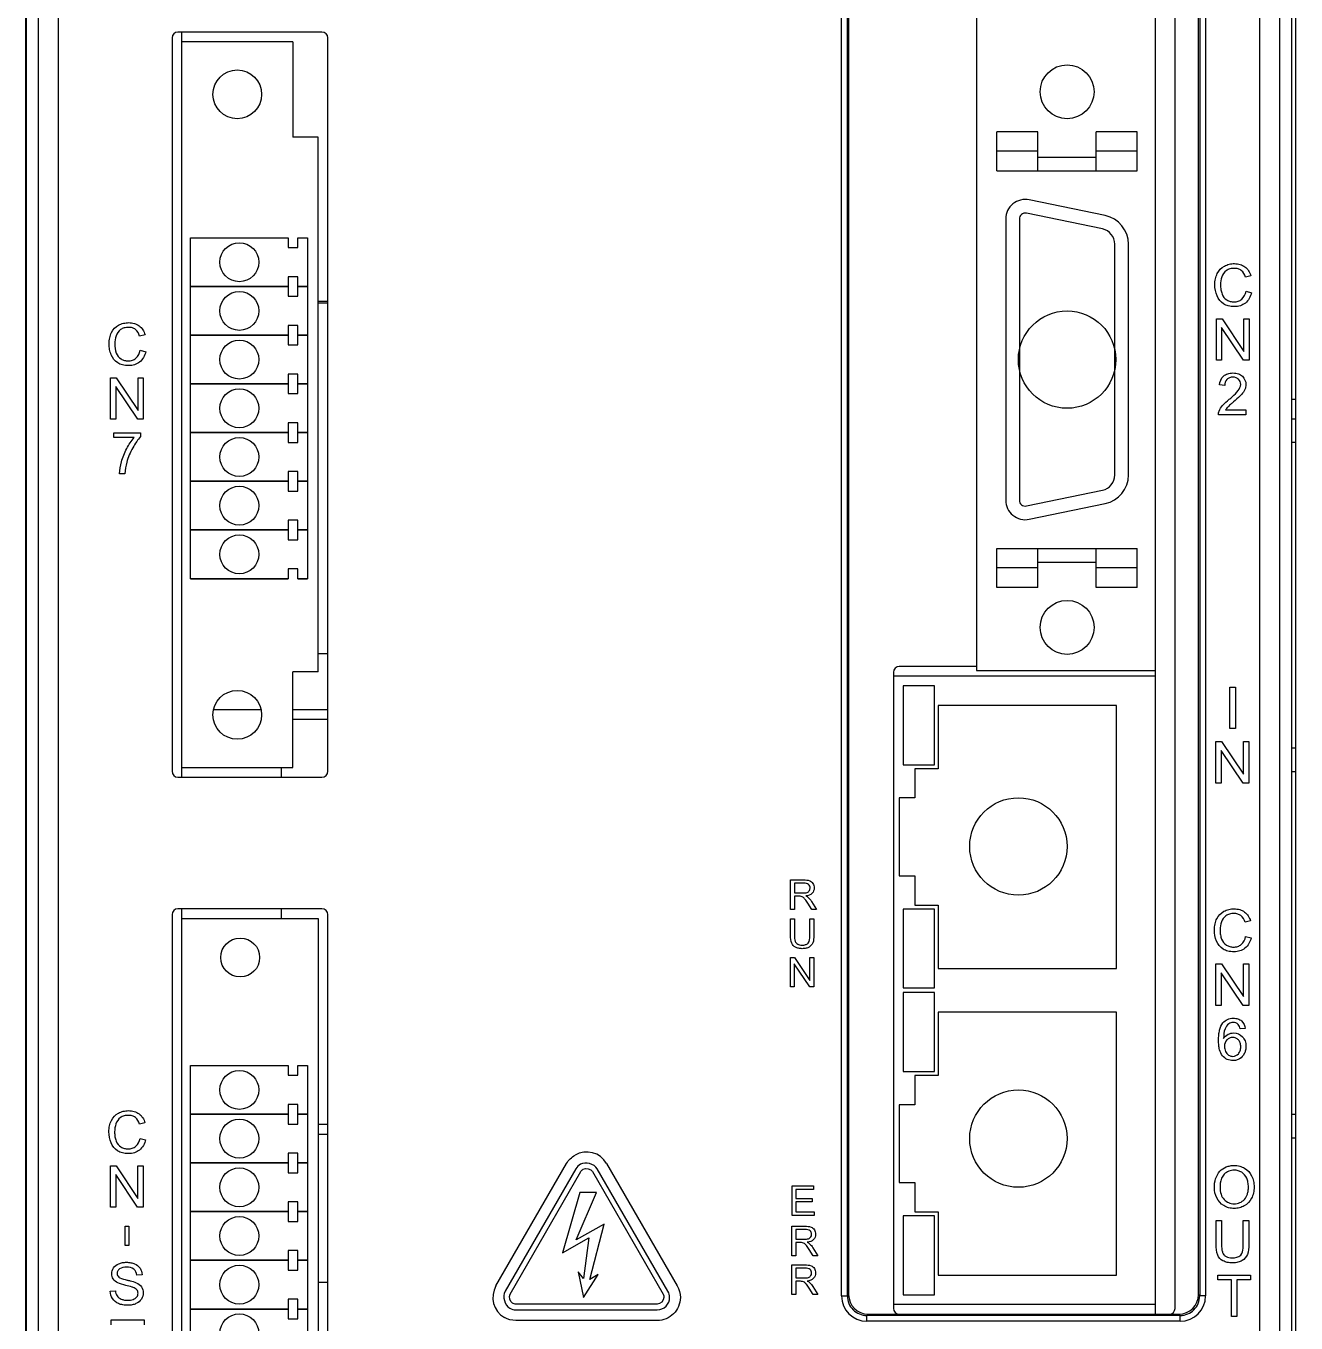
# Model space of a CAD drawing. Extents: x 0 to 67, y 0 to 185.
# Drawn here: x 1.5 to 66.8, y 43 to 109.6 of the extents above; entities that cross this region are included whole.
import ezdxf

# ---------------------------------------------------------------- set-up
doc = ezdxf.new("R2010")
doc.units = 0
doc.header["$LTSCALE"] = 4
doc.layers.get('0').update_dxf_attribs({"linetype": 'CONTINUOUS'})
doc.layers.add('02___PRT_ALL_AXES', color=7, linetype='CONTINUOUS')

msp = doc.modelspace()

# ---------------------------------------------------------------- linework, layer by layer
at = {"color": 7, "linetype": 'Continuous'}
for p, q in [((1.543, 14.858), (1.543, 181.474)), ((1.559, 181.459), (1.559, 24.688)), ((66.527, 181.459), (66.527, 24.688)), ((66.543, 24.674), (66.543, 181.474)), ((66.741, 19.04), (66.755, 168.812)), ((2.172, 150.439), (2.172, 25.301)), ((3.198, 150.43), (3.198, 25.301)), ((64.889, 25.301), (64.889, 150.43)), ((65.915, 25.301), (65.915, 150.439)), ((59.543, 43.484), (59.543, 147.944)), ((43.419, 44.419), (43.419, 147.708)), ((43.719, 44.419), (43.719, 147.708)), ((43.783, 147.644), (43.783, 44.483)), ((50.343, 147.644), (50.343, 76.544)), ((60.543, 43.784), (60.543, 147.644)), ((61.743, 44.483), (61.743, 147.644)), ((61.808, 147.708), (61.808, 44.419)), ((62.108, 147.708), (62.108, 44.419)), ((16.743, 109.319), (9.343, 109.319)), ((9.543, 71.059), (9.543, 109.319)), ((9.043, 109.019), (9.043, 71.359)), ((15.243, 108.819), (9.543, 108.819)), ((15.243, 108.819), (15.243, 103.919)), ((17.043, 71.359), (17.043, 109.019)), ((16.543, 103.919), (15.243, 103.919)), ((16.543, 76.459), (16.543, 103.919)), ((53.5, 104.2), (51.4, 104.2)), ((51.4, 102.2), (51.4, 104.2)), ((53.5, 102.2), (53.5, 104.2)), ((58.6, 104.2), (56.5, 104.2)), ((56.5, 102.2), (56.5, 104.2)), ((58.6, 102.2), (58.6, 104.2)), ((53.5, 103.2), (51.4, 103.2)), ((53.5, 102.9), (56.5, 102.9)), ((58.6, 103.2), (56.5, 103.2)), ((51.4, 102.2), (58.6, 102.2)), ((56.953, 99.894), (53.052, 100.699)), ((56.812, 99.209), (52.911, 100.014)), ((51.85, 99.72), (51.85, 85.28)), ((52.55, 99.72), (52.55, 85.28)), ((57.45, 86.575), (57.45, 98.425)), ((58.15, 86.575), (58.15, 98.425)), ((64.434, 96.806), (64.156, 96.74)), ((64.188, 96.006), (64.471, 95.934)), ((62.664, 94.597), (62.954, 94.597)), ((62.664, 92.464), (62.664, 94.597)), ((62.954, 94.597), (64.074, 92.923)), ((64.074, 94.597), (64.344, 94.597)), ((64.074, 92.923), (64.074, 94.597)), ((64.344, 94.597), (64.344, 92.464)), ((64.055, 92.464), (62.935, 94.14)), ((62.935, 94.14), (62.935, 92.464)), ((7.66, 93.775), (7.382, 93.709)), ((7.414, 92.975), (7.696, 92.903)), ((62.935, 92.464), (62.664, 92.464)), ((64.344, 92.464), (64.055, 92.464)), ((5.89, 89.434), (5.89, 91.566)), ((5.89, 91.566), (6.179, 91.566)), ((6.179, 91.566), (7.299, 89.892)), ((7.299, 89.892), (7.299, 91.566)), ((7.299, 91.566), (7.57, 91.566)), ((7.57, 91.566), (7.57, 89.434)), ((7.28, 89.434), (6.16, 91.11)), ((6.16, 91.11), (6.16, 89.434)), ((63.093, 91.168), (62.824, 91.196)), ((63.138, 89.923), (64.184, 89.923)), ((64.184, 89.923), (64.184, 89.671)), ((66.748, 90.444), (66.527, 90.444)), ((6.16, 89.434), (5.89, 89.434)), ((7.57, 89.434), (7.28, 89.434)), ((64.184, 89.671), (62.775, 89.671)), ((66.747, 89.444), (66.527, 89.444)), ((6.051, 88.494), (6.051, 88.745)), ((6.051, 88.745), (7.432, 88.745)), ((7.432, 88.745), (7.432, 88.542)), ((7.096, 88.494), (6.051, 88.494)), ((66.747, 88.243), (66.543, 88.244)), ((6.619, 86.641), (6.35, 86.641)), ((52.911, 84.986), (56.812, 85.791)), ((53.052, 84.301), (56.953, 85.106)), ((51.4, 82.8), (58.6, 82.8)), ((51.4, 80.8), (51.4, 82.8)), ((53.5, 80.8), (53.5, 82.8)), ((56.5, 80.8), (56.5, 82.8)), ((58.6, 80.8), (58.6, 82.8)), ((53.5, 82.1), (56.5, 82.1)), ((53.5, 81.8), (51.4, 81.8)), ((58.6, 81.8), (56.5, 81.8)), ((53.5, 80.8), (51.4, 80.8)), ((58.6, 80.8), (56.5, 80.8)), ((50.343, 76.744), (46.383, 76.744)), ((15.243, 71.559), (15.243, 76.459)), ((16.543, 76.459), (15.243, 76.459)), ((46.083, 76.444), (46.083, 43.784)), ((59.543, 76.244), (46.083, 76.244)), ((50.343, 76.544), (59.543, 76.544)), ((48.183, 75.744), (46.583, 75.744)), ((46.583, 75.744), (46.583, 71.689)), ((48.183, 71.689), (48.183, 75.744)), ((63.355, 75.681), (63.638, 75.681)), ((63.355, 73.549), (63.355, 75.681)), ((63.638, 75.681), (63.638, 73.549)), ((57.543, 74.744), (48.383, 74.744)), ((48.383, 74.744), (48.383, 71.489)), ((57.543, 61.234), (57.543, 74.744)), ((13.608, 74.517), (11.179, 74.517)), ((17.043, 74.517), (15.243, 74.517)), ((63.638, 73.549), (63.355, 73.549)), ((62.643, 72.888), (62.932, 72.888)), ((62.643, 70.756), (62.643, 72.888)), ((62.932, 72.888), (64.052, 71.214)), ((64.052, 72.888), (64.323, 72.888)), ((64.052, 71.214), (64.052, 72.888)), ((64.323, 72.888), (64.323, 70.756)), ((64.033, 70.756), (62.913, 72.431)), ((62.913, 72.431), (62.913, 70.756)), ((66.746, 72.542), (66.543, 72.542)), ((9.543, 71.559), (15.243, 71.559)), ((46.583, 71.689), (48.183, 71.689)), ((48.383, 71.489), (47.183, 71.489)), ((47.183, 71.489), (47.183, 69.989)), ((66.543, 71.342), (66.746, 71.342)), ((9.343, 71.059), (16.743, 71.059)), ((62.913, 70.756), (62.643, 70.756)), ((64.323, 70.756), (64.033, 70.756)), ((47.183, 69.989), (46.383, 69.989)), ((46.383, 69.989), (46.383, 65.989)), ((46.383, 65.989), (47.183, 65.989)), ((47.183, 65.989), (47.183, 64.489)), ((40.803, 65.783), (41.475, 65.783)), ((40.803, 64.268), (40.803, 65.783)), ((41.483, 65.616), (41.004, 65.616)), ((41.004, 65.616), (41.004, 65.115)), ((41.004, 65.115), (41.435, 65.115)), ((41.236, 64.941), (41.004, 64.941)), ((41.004, 64.941), (41.004, 64.268)), ((41.875, 64.68), (42.138, 64.268)), ((9.043, 63.999), (9.043, 27.699)), ((16.743, 64.299), (9.343, 64.299)), ((9.543, 27.399), (9.543, 64.299)), ((17.043, 27.699), (17.043, 63.999)), ((41.004, 64.268), (40.803, 64.268)), ((41.886, 64.268), (41.686, 64.583)), ((42.138, 64.268), (41.886, 64.268)), ((48.183, 64.289), (46.583, 64.289)), ((46.583, 64.289), (46.583, 60.234)), ((47.183, 64.489), (48.383, 64.489)), ((48.183, 60.234), (48.183, 64.289)), ((48.383, 64.489), (48.383, 61.234)), ((9.543, 63.799), (16.543, 63.799)), ((16.543, 63.799), (16.543, 27.899)), ((40.803, 63.793), (41.004, 63.793)), ((40.803, 62.918), (40.803, 63.793)), ((41.004, 63.793), (41.004, 62.919)), ((41.794, 63.793), (41.995, 63.793)), ((41.794, 62.919), (41.794, 63.793)), ((41.995, 63.793), (41.995, 62.918)), ((64.413, 63.677), (64.135, 63.612)), ((64.167, 62.877), (64.449, 62.806)), ((40.798, 61.803), (41.004, 61.803)), ((40.798, 60.288), (40.798, 61.803)), ((41.786, 60.288), (40.99, 61.479)), ((40.99, 61.479), (40.99, 60.288)), ((41.004, 61.803), (41.799, 60.614)), ((41.799, 61.803), (41.992, 61.803)), ((41.799, 60.614), (41.799, 61.803)), ((41.992, 61.803), (41.992, 60.288)), ((62.643, 61.469), (62.932, 61.469)), ((62.643, 59.336), (62.643, 61.469)), ((62.932, 61.469), (64.052, 59.795)), ((64.052, 61.469), (64.323, 61.469)), ((64.052, 59.795), (64.052, 61.469)), ((64.323, 61.469), (64.323, 59.336)), ((48.383, 61.234), (57.543, 61.234)), ((64.033, 59.336), (62.913, 61.012)), ((62.913, 61.012), (62.913, 59.336)), ((40.99, 60.288), (40.798, 60.288)), ((41.992, 60.288), (41.786, 60.288)), ((46.583, 60.234), (48.183, 60.234)), ((48.183, 59.994), (46.583, 59.994)), ((46.583, 59.994), (46.583, 55.939)), ((48.183, 55.939), (48.183, 59.994)), ((62.913, 59.336), (62.643, 59.336)), ((64.323, 59.336), (64.033, 59.336)), ((57.543, 58.994), (48.383, 58.994)), ((48.383, 58.994), (48.383, 55.739)), ((57.543, 45.484), (57.543, 58.994)), ((64.145, 58.153), (63.885, 58.133)), ((46.583, 55.939), (48.183, 55.939)), ((48.383, 55.739), (47.183, 55.739)), ((47.183, 55.739), (47.183, 54.239)), ((47.183, 54.239), (46.383, 54.239)), ((46.383, 54.239), (46.383, 50.239)), ((7.653, 53.314), (7.375, 53.249)), ((66.744, 53.742), (66.543, 53.742)), ((17.043, 52.717), (16.543, 52.717)), ((7.407, 52.514), (7.689, 52.443)), ((66.543, 52.542), (66.744, 52.542)), ((5.883, 51.105), (6.172, 51.105)), ((5.883, 48.973), (5.883, 51.105)), ((7.273, 48.973), (6.153, 50.649)), ((6.153, 50.649), (6.153, 48.973)), ((6.172, 51.105), (7.292, 49.431)), ((7.292, 51.105), (7.563, 51.105)), ((7.292, 49.431), (7.292, 51.105)), ((7.563, 51.105), (7.563, 48.973)), ((25.673, 44.934), (29.304, 51.223)), ((29.78, 50.948), (26.148, 44.66)), ((26.401, 44.515), (30.032, 50.803)), ((30.626, 50.803), (34.256, 44.515)), ((34.508, 44.66), (30.877, 50.948)), ((31.353, 51.223), (34.983, 44.934)), ((40.876, 50.073), (41.972, 50.073)), ((40.876, 48.557), (40.876, 50.073)), ((41.972, 50.073), (41.972, 49.894)), ((46.383, 50.239), (47.183, 50.239)), ((47.183, 50.239), (47.183, 48.739)), ((29.985, 49.739), (29.094, 46.641)), ((29.798, 47.31), (30.832, 49.739)), ((30.832, 49.739), (29.985, 49.739)), ((41.972, 49.894), (41.077, 49.894)), ((41.077, 49.894), (41.077, 49.43)), ((41.077, 49.43), (41.915, 49.43)), ((41.915, 49.43), (41.915, 49.252)), ((6.153, 48.973), (5.883, 48.973)), ((7.563, 48.973), (7.273, 48.973)), ((41.915, 49.252), (41.077, 49.252)), ((41.077, 49.252), (41.077, 48.736)), ((41.077, 48.736), (42.007, 48.736)), ((42.007, 48.736), (42.007, 48.557)), ((47.183, 48.739), (48.383, 48.739)), ((48.383, 48.739), (48.383, 45.484)), ((6.632, 48.011), (6.832, 48.011)), ((6.632, 47.011), (6.632, 48.011)), ((6.832, 48.011), (6.832, 47.011)), ((31.233, 48.112), (29.798, 47.31)), ((30.492, 45.259), (31.233, 48.112)), ((40.875, 48.001), (41.547, 48.001)), ((40.875, 46.486), (40.875, 48.001)), ((42.007, 48.557), (40.876, 48.557)), ((48.183, 48.539), (46.583, 48.539)), ((46.583, 48.539), (46.583, 44.484)), ((48.183, 44.484), (48.183, 48.539)), ((62.65, 48.29), (62.932, 48.29)), ((62.65, 47.058), (62.65, 48.29)), ((62.932, 48.29), (62.932, 47.059)), ((64.045, 48.29), (64.327, 48.29)), ((64.045, 47.059), (64.045, 48.29)), ((64.327, 48.29), (64.327, 47.058)), ((29.094, 46.641), (30.449, 47.399)), ((30.449, 47.399), (30.164, 45.312)), ((41.555, 47.834), (41.076, 47.834)), ((41.076, 47.834), (41.076, 47.332)), ((41.076, 47.332), (41.507, 47.332)), ((6.832, 47.011), (6.632, 47.011)), ((41.308, 47.158), (41.076, 47.158)), ((41.076, 47.158), (41.076, 46.486)), ((41.958, 46.486), (41.758, 46.801)), ((41.947, 46.898), (42.21, 46.486)), ((41.076, 46.486), (40.875, 46.486)), ((40.875, 46.014), (41.547, 46.014)), ((40.875, 44.499), (40.875, 46.014)), ((42.21, 46.486), (41.958, 46.486)), ((7.505, 45.512), (7.234, 45.492)), ((30.164, 45.312), (29.896, 45.658)), ((29.896, 45.658), (30.164, 44.346)), ((30.164, 44.346), (30.92, 45.526)), ((30.92, 45.526), (30.492, 45.259)), ((41.555, 45.846), (41.076, 45.846)), ((41.076, 45.846), (41.076, 45.345)), ((41.076, 45.345), (41.507, 45.345)), ((48.383, 45.484), (57.543, 45.484)), ((62.733, 45.496), (64.423, 45.496)), ((62.733, 45.245), (62.733, 45.496)), ((64.423, 45.496), (64.423, 45.245)), ((5.872, 44.666), (6.138, 44.689)), ((17.043, 45.117), (16.543, 45.117)), ((41.308, 45.172), (41.076, 45.172)), ((41.076, 45.172), (41.076, 44.499)), ((41.958, 44.499), (41.758, 44.814)), ((41.947, 44.911), (42.21, 44.499)), ((63.436, 45.245), (62.733, 45.245)), ((63.436, 43.364), (63.436, 45.245)), ((64.423, 45.245), (63.718, 45.245)), ((63.718, 45.245), (63.718, 43.364)), ((33.959, 44), (26.698, 44)), ((41.076, 44.499), (40.875, 44.499)), ((42.21, 44.499), (41.958, 44.499)), ((43.419, 44.419), (43.719, 44.419)), ((43.719, 44.419), (43.783, 44.483)), ((59.543, 43.984), (46.083, 43.984)), ((46.583, 44.484), (48.183, 44.484)), ((61.808, 44.419), (61.743, 44.483)), ((62.108, 44.419), (61.808, 44.419)), ((26.698, 43.709), (33.959, 43.709)), ((44.718, 43.419), (44.783, 43.484)), ((60.808, 43.419), (44.718, 43.419)), ((44.718, 43.119), (44.718, 43.419)), ((44.783, 43.484), (60.743, 43.484)), ((60.808, 43.419), (60.743, 43.484)), ((60.808, 43.119), (60.808, 43.419)), ((63.718, 43.364), (63.436, 43.364)), ((5.918, 43.191), (7.608, 43.191)), ((5.918, 42.94), (5.918, 43.191)), ((7.608, 43.191), (7.608, 42.94)), ((33.959, 43.16), (26.698, 43.16)), ((60.808, 43.119), (44.718, 43.119))]:
    msp.add_line(p, q, dxfattribs=at)
for p, q in [((10, 96.25), (10, 98.75)), ((10, 98.75), (15, 98.75)), ((15, 98.75), (15, 98.25)), ((15.5, 98.25), (15.5, 98.75)), ((15.5, 98.75), (16, 98.75)), ((16, 98.75), (16, 96.25)), ((15, 98.25), (15.5, 98.25)), ((15.5, 96.75), (15, 96.75)), ((15, 96.75), (15, 96.25)), ((15.5, 96.25), (15.5, 96.75)), ((15, 96.25), (10, 96.25)), ((10, 93.75), (10, 96.25)), ((10, 96.25), (15, 96.25)), ((15, 96.25), (15, 95.75)), ((16, 96.25), (15.5, 96.25)), ((15.5, 95.75), (15.5, 96.25)), ((15.5, 96.25), (16, 96.25)), ((16, 96.25), (16, 93.75)), ((15, 95.75), (15.5, 95.75)), ((15.5, 94.25), (15, 94.25)), ((15, 94.25), (15, 93.75)), ((15.5, 93.75), (15.5, 94.25)), ((15, 93.75), (10, 93.75)), ((10, 91.25), (10, 93.75)), ((10, 93.75), (15, 93.75)), ((15, 93.75), (15, 93.25)), ((15, 93.25), (15.5, 93.25)), ((16, 93.75), (15.5, 93.75)), ((15.5, 93.25), (15.5, 93.75)), ((15.5, 93.75), (16, 93.75)), ((16, 93.75), (16, 91.25)), ((15, 91.25), (10, 91.25)), ((10, 88.75), (10, 91.25)), ((10, 91.25), (15, 91.25)), ((15.5, 91.75), (15, 91.75)), ((15, 91.75), (15, 91.25)), ((15, 91.25), (15, 90.75)), ((15.5, 91.25), (15.5, 91.75)), ((16, 91.25), (15.5, 91.25)), ((15.5, 90.75), (15.5, 91.25)), ((15.5, 91.25), (16, 91.25)), ((16, 91.25), (16, 88.75)), ((15, 90.75), (15.5, 90.75)), ((15.5, 89.25), (15, 89.25)), ((15, 89.25), (15, 88.75)), ((15.5, 88.75), (15.5, 89.25)), ((15, 88.75), (10, 88.75)), ((10, 86.25), (10, 88.75)), ((10, 88.75), (15, 88.75)), ((15, 88.75), (15, 88.25)), ((16, 88.75), (15.5, 88.75)), ((15.5, 88.25), (15.5, 88.75)), ((15.5, 88.75), (16, 88.75)), ((16, 88.75), (16, 86.25)), ((15, 88.25), (15.5, 88.25)), ((15.5, 86.75), (15, 86.75)), ((15, 86.75), (15, 86.25)), ((15.5, 86.25), (15.5, 86.75)), ((15, 86.25), (10, 86.25)), ((10, 83.75), (10, 86.25)), ((10, 86.25), (15, 86.25)), ((15, 86.25), (15, 85.75)), ((16, 86.25), (15.5, 86.25)), ((15.5, 85.75), (15.5, 86.25)), ((15.5, 86.25), (16, 86.25)), ((16, 86.25), (16, 83.75)), ((15, 85.75), (15.5, 85.75)), ((15.5, 84.25), (15, 84.25)), ((15, 84.25), (15, 83.75)), ((15.5, 83.75), (15.5, 84.25)), ((15, 83.75), (10, 83.75)), ((10, 81.25), (10, 83.75)), ((10, 83.75), (15, 83.75)), ((15, 83.75), (15, 83.25)), ((16, 83.75), (15.5, 83.75)), ((15.5, 83.25), (15.5, 83.75)), ((15.5, 83.75), (16, 83.75)), ((16, 83.75), (16, 81.25)), ((15, 83.25), (15.5, 83.25)), ((15.5, 81.75), (15, 81.75)), ((15, 81.75), (15, 81.25)), ((15.5, 81.25), (15.5, 81.75)), ((15, 81.25), (10, 81.25)), ((10, 81.25), (15, 81.25)), ((16, 81.25), (15.5, 81.25)), ((15.5, 81.25), (16, 81.25)), ((10, 53.75), (10, 56.25)), ((10, 56.25), (15, 56.25)), ((15, 56.25), (15, 55.75)), ((15.5, 55.75), (15.5, 56.25)), ((15.5, 56.25), (16, 56.25)), ((16, 56.25), (16, 53.75)), ((15, 55.75), (15.5, 55.75)), ((15.5, 54.25), (15, 54.25)), ((15, 54.25), (15, 53.75)), ((15.5, 53.75), (15.5, 54.25)), ((15, 53.75), (10, 53.75)), ((10, 51.25), (10, 53.75)), ((10, 53.75), (15, 53.75)), ((15, 53.75), (15, 53.25)), ((16, 53.75), (15.5, 53.75)), ((15.5, 53.25), (15.5, 53.75)), ((15.5, 53.75), (16, 53.75)), ((16, 53.75), (16, 51.25)), ((15, 53.25), (15.5, 53.25)), ((15.5, 51.75), (15, 51.75)), ((15, 51.75), (15, 51.25)), ((15.5, 51.25), (15.5, 51.75)), ((15, 51.25), (10, 51.25)), ((10, 48.75), (10, 51.25)), ((10, 51.25), (15, 51.25)), ((15, 51.25), (15, 50.75)), ((15, 50.75), (15.5, 50.75)), ((16, 51.25), (15.5, 51.25)), ((15.5, 50.75), (15.5, 51.25)), ((15.5, 51.25), (16, 51.25)), ((16, 51.25), (16, 48.75)), ((15, 48.75), (10, 48.75)), ((10, 46.25), (10, 48.75)), ((10, 48.75), (15, 48.75)), ((15.5, 49.25), (15, 49.25)), ((15, 49.25), (15, 48.75)), ((15, 48.75), (15, 48.25)), ((15.5, 48.75), (15.5, 49.25)), ((16, 48.75), (15.5, 48.75)), ((15.5, 48.25), (15.5, 48.75)), ((15.5, 48.75), (16, 48.75)), ((16, 48.75), (16, 46.25)), ((15, 48.25), (15.5, 48.25)), ((15.5, 46.75), (15, 46.75)), ((15, 46.75), (15, 46.25)), ((15.5, 46.25), (15.5, 46.75)), ((15, 46.25), (10, 46.25)), ((10, 43.75), (10, 46.25)), ((10, 46.25), (15, 46.25)), ((15, 46.25), (15, 45.75)), ((16, 46.25), (15.5, 46.25)), ((15.5, 45.75), (15.5, 46.25)), ((15.5, 46.25), (16, 46.25)), ((16, 46.25), (16, 43.75)), ((15, 45.75), (15.5, 45.75)), ((15.5, 44.25), (15, 44.25)), ((15, 44.25), (15, 43.75)), ((15.5, 43.75), (15.5, 44.25)), ((15, 43.75), (10, 43.75)), ((10, 41.25), (10, 43.75)), ((10, 43.75), (15, 43.75)), ((15, 43.75), (15, 43.25)), ((16, 43.75), (15.5, 43.75)), ((15.5, 43.25), (15.5, 43.75)), ((15.5, 43.75), (16, 43.75)), ((16, 43.75), (16, 41.25)), ((15, 43.25), (15.5, 43.25))]:
    msp.add_line(p, q)
for centre, radius in [((12.5, 97.5), 1), ((12.5, 95), 1), ((55, 92.5), 2.5), ((12.5, 92.5), 1), ((12.5, 90), 1), ((12.5, 87.5), 1), ((12.5, 85), 1), ((12.5, 82.5), 1), ((52.5, 67.5), 2.5), ((12.5, 55), 1), ((52.5, 52.5), 2.5), ((12.5, 52.5), 1), ((12.5, 50), 1), ((12.5, 47.5), 1), ((12.5, 45), 1), ((12.5, 42.5), 1)]:
    msp.add_circle(centre, radius)
for centre, radius, start, end in [((9.343, 109.019), 0.3, 90, 180), ((16.743, 109.019), 0.3, 0, 90), ((52.85, 99.72), 1, 78.34071, 180), ((52.85, 99.72), 0.3, 78.34071, 180), ((56.65, 98.425), 1.5, 0, 78.34071), ((56.65, 98.425), 0.8, 0, 78.34071), ((56.65, 86.575), 0.8, 281.65929, 0), ((56.65, 86.575), 1.5, 281.65929, 0), ((52.85, 85.28), 1, 180, 281.65929), ((52.85, 85.28), 0.3, 180, 281.65929), ((46.383, 76.444), 0.3, 90, 180), ((9.343, 71.359), 0.3, 180, 270), ((16.743, 71.359), 0.3, 270, 0), ((9.343, 63.999), 0.3, 90, 180), ((16.743, 63.999), 0.3, 0, 90), ((30.328, 50.631), 1.184, 29.99303, 119.96024), ((26.698, 44.343), 1.183, 149.98834, 239.97332), ((44.718, 44.419), 1.3, 180.00166, 269.99815), ((44.718, 44.419), 1, 179.99291, 270.0072), ((60.808, 44.419), 1.3, 270.00166, 359.99815), ((60.808, 44.419), 1, 269.99291, 0.0072), ((46.383, 43.784), 0.3, 180, 270), ((60.243, 43.784), 0.3, 270, 0)]:
    msp.add_arc(centre, radius, start, end, dxfattribs=at)
for centre, major_axis in [((44.783, 44.484), (0.707, 0.707)), ((60.743, 44.484), (-0.707, 0.707))]:
    msp.add_ellipse(centre, major_axis=major_axis, ratio=0.999695, start_param=2.356347, end_param=3.926839, dxfattribs=at)
for points, knots in [([(63.027, 95.362), (62.881, 95.457), (62.647, 95.773), (62.568, 96.251), (62.604, 96.645), (62.724, 97.002), (62.922, 97.214), (63.075, 97.298)], [0, 0, 0, 0, 0.234751, 0.496346, 0.637138, 0.765416, 1, 1, 1, 1]), ([(63.075, 97.298), (63.152, 97.34), (63.322, 97.407), (63.6, 97.438), (63.883, 97.404), (64.057, 97.318), (64.13, 97.264)], [0, 0, 0, 0, 0.239387, 0.485278, 0.753836, 1, 1, 1, 1]), ([(62.943, 96.751), (62.899, 96.62), (62.865, 96.395), (62.888, 96.095), (62.928, 95.938), (62.956, 95.867)], [0, 0, 0, 0, 0.461968, 0.746161, 1, 1, 1, 1]), ([(63.941, 97.079), (63.894, 97.115), (63.778, 97.171), (63.576, 97.193), (63.365, 97.169), (63.231, 97.107), (63.176, 97.067)], [0, 0, 0, 0, 0.220367, 0.464836, 0.746162, 1, 1, 1, 1]), ([(64.152, 95.404), (64.076, 95.344), (63.942, 95.273), (63.746, 95.228), (63.587, 95.218), (63.428, 95.227), (63.236, 95.26), (63.102, 95.313), (63.027, 95.362)], [0, 0, 0, 0, 0.244817, 0.372173, 0.507306, 0.645931, 0.772793, 1, 1, 1, 1]), ([(63.202, 95.564), (63.257, 95.531), (63.374, 95.479), (63.575, 95.454), (63.784, 95.483), (63.912, 95.555), (63.966, 95.6)], [0, 0, 0, 0, 0.23416, 0.468267, 0.741714, 1, 1, 1, 1]), ([(5.924, 92.738), (5.886, 92.826), (5.829, 93.015), (5.802, 93.315), (5.83, 93.614), (5.95, 93.972), (6.213, 94.249), (6.547, 94.375), (6.826, 94.407), (7.108, 94.373), (7.283, 94.287), (7.356, 94.233)], [0, 0, 0, 0, 0.102558, 0.208061, 0.319461, 0.420977, 0.60663, 0.700755, 0.797527, 0.903146, 1, 1, 1, 1]), ([(7.167, 94.048), (7.119, 94.084), (7.004, 94.14), (6.802, 94.162), (6.59, 94.138), (6.337, 94.021), (6.211, 93.844), (6.169, 93.72)], [0, 0, 0, 0, 0.1483, 0.312714, 0.502337, 0.673336, 1, 1, 1, 1]), ([(6.169, 93.72), (6.125, 93.589), (6.082, 93.289), (6.132, 92.854), (6.316, 92.6), (6.428, 92.533)], [0, 0, 0, 0, 0.322455, 0.696366, 1, 1, 1, 1]), ([(7.377, 92.373), (7.301, 92.313), (7.167, 92.242), (6.971, 92.197), (6.812, 92.187), (6.653, 92.196), (6.461, 92.229), (6.328, 92.282), (6.253, 92.331)], [0, 0, 0, 0, 0.244703, 0.372134, 0.507385, 0.646004, 0.772832, 1, 1, 1, 1]), ([(6.428, 92.533), (6.482, 92.5), (6.6, 92.448), (6.801, 92.423), (7.009, 92.452), (7.138, 92.524), (7.192, 92.569)], [0, 0, 0, 0, 0.234191, 0.468176, 0.741599, 1, 1, 1, 1]), ([(63.032, 91.655), (63.093, 91.708), (63.207, 91.769), (63.376, 91.807), (63.517, 91.815), (63.659, 91.806), (63.83, 91.765), (64.078, 91.621), (64.217, 91.286), (64.162, 91.047), (64.129, 90.969)], [0, 0, 0, 0, 0.137614, 0.212731, 0.294885, 0.377769, 0.453534, 0.593575, 0.854025, 1, 1, 1, 1]), ([(63.801, 91.488), (63.765, 91.523), (63.672, 91.581), (63.508, 91.603), (63.342, 91.581), (63.245, 91.519), (63.208, 91.482)], [0, 0, 0, 0, 0.234315, 0.488716, 0.756162, 1, 1, 1, 1]), ([(63.79, 90.911), (63.857, 91.002), (63.961, 91.204), (63.87, 91.423), (63.801, 91.488)], [0, 0, 0, 0, 0.542186, 1, 1, 1, 1]), ([(63.32, 90.459), (63.374, 90.504), (63.539, 90.644), (63.703, 90.792), (63.79, 90.911)], [0, 0, 0, 0, 0.3208, 1, 1, 1, 1]), ([(63.955, 90.708), (63.932, 90.683), (63.805, 90.55), (63.666, 90.43), (63.551, 90.333)], [0, 0, 0, 0, 0.186518, 1, 1, 1, 1]), ([(63.551, 90.333), (63.516, 90.303), (63.413, 90.215), (63.31, 90.128), (63.249, 90.065)], [0, 0, 0, 0, 0.347704, 1, 1, 1, 1]), ([(7.432, 88.542), (7.358, 88.463), (7.212, 88.277), (7.019, 87.961), (6.845, 87.607), (6.756, 87.354), (6.719, 87.227)], [0, 0, 0, 0, 0.214796, 0.467591, 0.736449, 1, 1, 1, 1]), ([(41.767, 65.234), (41.793, 65.274), (41.829, 65.386), (41.778, 65.504), (41.73, 65.547)], [0, 0, 0, 0, 0.422851, 1, 1, 1, 1]), ([(41.951, 65.598), (41.993, 65.531), (42.043, 65.353), (41.977, 65.169), (41.91, 65.098)], [0, 0, 0, 0, 0.448666, 1, 1, 1, 1]), ([(41.686, 64.583), (41.64, 64.655), (41.568, 64.764), (41.48, 64.867), (41.439, 64.893)], [0, 0, 0, 0, 0.639032, 1, 1, 1, 1]), ([(63.006, 62.234), (62.86, 62.329), (62.626, 62.645), (62.547, 63.122), (62.583, 63.517), (62.703, 63.874), (62.901, 64.086), (63.054, 64.17)], [0, 0, 0, 0, 0.234751, 0.496346, 0.637138, 0.765416, 1, 1, 1, 1]), ([(63.054, 64.17), (63.131, 64.212), (63.3, 64.278), (63.579, 64.309), (63.861, 64.276), (64.036, 64.19), (64.109, 64.135)], [0, 0, 0, 0, 0.239387, 0.485278, 0.753836, 1, 1, 1, 1]), ([(63.92, 63.951), (63.873, 63.986), (63.757, 64.043), (63.555, 64.065), (63.344, 64.041), (63.21, 63.979), (63.154, 63.939)], [0, 0, 0, 0, 0.220367, 0.464836, 0.746162, 1, 1, 1, 1]), ([(62.922, 63.623), (62.878, 63.492), (62.844, 63.266), (62.867, 62.967), (62.907, 62.809), (62.934, 62.738)], [0, 0, 0, 0, 0.461968, 0.746161, 1, 1, 1, 1]), ([(41.995, 62.918), (41.995, 62.796), (41.99, 62.568), (41.838, 62.387), (41.756, 62.337)], [0, 0, 0, 0, 0.560246, 1, 1, 1, 1]), ([(41.756, 62.337), (41.709, 62.307), (41.592, 62.262), (41.404, 62.247), (41.218, 62.262), (41.011, 62.329), (40.898, 62.45), (40.861, 62.538)], [0, 0, 0, 0, 0.166003, 0.362633, 0.554515, 0.716699, 1, 1, 1, 1]), ([(41.167, 62.484), (41.197, 62.466), (41.269, 62.44), (41.409, 62.429), (41.562, 62.442), (41.667, 62.498), (41.7, 62.533)], [0, 0, 0, 0, 0.188266, 0.40109, 0.74005, 1, 1, 1, 1]), ([(64.13, 62.276), (64.054, 62.216), (63.921, 62.145), (63.724, 62.1), (63.565, 62.09), (63.407, 62.098), (63.214, 62.131), (63.081, 62.185), (63.006, 62.234)], [0, 0, 0, 0, 0.244817, 0.372173, 0.507306, 0.645931, 0.772793, 1, 1, 1, 1]), ([(63.181, 62.435), (63.235, 62.403), (63.353, 62.351), (63.554, 62.326), (63.762, 62.355), (63.891, 62.427), (63.945, 62.471)], [0, 0, 0, 0, 0.23416, 0.468267, 0.741714, 1, 1, 1, 1]), ([(63.004, 58.439), (63.066, 58.516), (63.188, 58.614), (63.383, 58.675), (63.564, 58.691), (63.767, 58.664), (64.03, 58.518), (64.127, 58.297), (64.145, 58.153)], [0, 0, 0, 0, 0.199998, 0.300924, 0.409128, 0.565, 0.707534, 1, 1, 1, 1]), ([(62.982, 56.747), (62.905, 56.837), (62.827, 57.022), (62.782, 57.295), (62.771, 57.551), (62.783, 57.816), (62.833, 58.126), (62.919, 58.335), (63.004, 58.439)], [0, 0, 0, 0, 0.199836, 0.324566, 0.469491, 0.632101, 0.772748, 1, 1, 1, 1]), ([(63.305, 58.399), (63.217, 58.334), (63.052, 58.091), (63.037, 57.809), (63.036, 57.642)], [0, 0, 0, 0, 0.396524, 1, 1, 1, 1]), ([(63.786, 58.357), (63.753, 58.392), (63.671, 58.451), (63.497, 58.483), (63.367, 58.444), (63.305, 58.399)], [0, 0, 0, 0, 0.278291, 0.558453, 1, 1, 1, 1]), ([(63.798, 57.567), (63.761, 57.608), (63.669, 57.676), (63.501, 57.705), (63.332, 57.675), (63.239, 57.607), (63.2, 57.567)], [0, 0, 0, 0, 0.246523, 0.497181, 0.748667, 1, 1, 1, 1]), ([(63.267, 57.856), (63.354, 57.901), (63.617, 57.969), (63.974, 57.812), (64.157, 57.512), (64.193, 57.264), (64.17, 57.041), (64.125, 56.919), (64.097, 56.862)], [0, 0, 0, 0, 0.172759, 0.457107, 0.60962, 0.774177, 0.888354, 1, 1, 1, 1]), ([(63.294, 56.786), (63.358, 56.746), (63.541, 56.685), (63.787, 56.807), (63.901, 57.018), (63.923, 57.216), (63.901, 57.412), (63.837, 57.525), (63.798, 57.567)], [0, 0, 0, 0, 0.173307, 0.414809, 0.553733, 0.713041, 0.866176, 1, 1, 1, 1]), ([(63.859, 56.598), (63.809, 56.568), (63.697, 56.52), (63.476, 56.495), (63.21, 56.543), (63.047, 56.672), (62.982, 56.747)], [0, 0, 0, 0, 0.18268, 0.373794, 0.689734, 1, 1, 1, 1]), ([(63.076, 57.234), (63.076, 57.145), (63.112, 56.973), (63.224, 56.83), (63.294, 56.786)], [0, 0, 0, 0, 0.517057, 1, 1, 1, 1]), ([(6.246, 51.871), (6.099, 51.965), (5.866, 52.282), (5.787, 52.759), (5.823, 53.154), (5.943, 53.511), (6.141, 53.723), (6.293, 53.806)], [0, 0, 0, 0, 0.234751, 0.496346, 0.637138, 0.765416, 1, 1, 1, 1]), ([(6.293, 53.806), (6.371, 53.849), (6.54, 53.915), (6.819, 53.946), (7.101, 53.913), (7.276, 53.827), (7.349, 53.772)], [0, 0, 0, 0, 0.239387, 0.485278, 0.753836, 1, 1, 1, 1]), ([(7.16, 53.588), (7.112, 53.623), (6.997, 53.68), (6.795, 53.702), (6.584, 53.678), (6.45, 53.616), (6.394, 53.576)], [0, 0, 0, 0, 0.220367, 0.464836, 0.746162, 1, 1, 1, 1]), ([(6.162, 53.26), (6.118, 53.128), (6.084, 52.903), (6.106, 52.604), (6.147, 52.446), (6.174, 52.375)], [0, 0, 0, 0, 0.461968, 0.746161, 1, 1, 1, 1]), ([(6.421, 52.072), (6.475, 52.039), (6.593, 51.988), (6.793, 51.962), (7.002, 51.991), (7.131, 52.064), (7.184, 52.108)], [0, 0, 0, 0, 0.23416, 0.468267, 0.741714, 1, 1, 1, 1]), ([(7.37, 51.913), (7.294, 51.853), (7.16, 51.782), (6.964, 51.737), (6.805, 51.727), (6.646, 51.735), (6.454, 51.768), (6.321, 51.822), (6.246, 51.871)], [0, 0, 0, 0, 0.244817, 0.372173, 0.507306, 0.645931, 0.772793, 1, 1, 1, 1]), ([(62.845, 50.821), (62.936, 50.916), (63.106, 51.036), (63.369, 51.11), (63.603, 51.129), (63.862, 51.099), (64.201, 50.959), (64.396, 50.746), (64.475, 50.587)], [0, 0, 0, 0, 0.2083, 0.314527, 0.427894, 0.576328, 0.719602, 1, 1, 1, 1]), ([(63.067, 50.672), (62.945, 50.556), (62.862, 50.3), (62.851, 50.06), (62.851, 49.985)], [0, 0, 0, 0, 0.693443, 1, 1, 1, 1]), ([(64.22, 50.47), (64.166, 50.59), (64.03, 50.753), (63.784, 50.861), (63.556, 50.89), (63.297, 50.846), (63.135, 50.737), (63.067, 50.672)], [0, 0, 0, 0, 0.290932, 0.435543, 0.58411, 0.792338, 1, 1, 1, 1]), ([(62.851, 49.985), (62.851, 49.869), (62.876, 49.647), (63.038, 49.368), (63.243, 49.22), (63.43, 49.164), (63.579, 49.151), (63.728, 49.164), (63.917, 49.22), (64.037, 49.309), (64.102, 49.38)], [0, 0, 0, 0, 0.191603, 0.359445, 0.517095, 0.595577, 0.678247, 0.76234, 0.84172, 1, 1, 1, 1]), ([(64.102, 49.38), (64.173, 49.456), (64.253, 49.605), (64.301, 49.827), (64.313, 50.032), (64.296, 50.253), (64.251, 50.403), (64.22, 50.47)], [0, 0, 0, 0, 0.272007, 0.424559, 0.594192, 0.807408, 1, 1, 1, 1]), ([(64.475, 50.587), (64.517, 50.501), (64.581, 50.313), (64.609, 50.013), (64.58, 49.711), (64.512, 49.52), (64.468, 49.434)], [0, 0, 0, 0, 0.239881, 0.496143, 0.755931, 1, 1, 1, 1]), ([(64.098, 49.046), (64.019, 49.003), (63.85, 48.936), (63.574, 48.903), (63.295, 48.936), (63.12, 49.012), (63.041, 49.06)], [0, 0, 0, 0, 0.243616, 0.488814, 0.749749, 1, 1, 1, 1]), ([(41.855, 47.96), (41.924, 47.933), (42.046, 47.822), (42.114, 47.571), (42.049, 47.386), (41.982, 47.315)], [0, 0, 0, 0, 0.296025, 0.611438, 1, 1, 1, 1]), ([(41.839, 47.452), (41.865, 47.491), (41.901, 47.604), (41.811, 47.811), (41.641, 47.834), (41.555, 47.834)], [0, 0, 0, 0, 0.239785, 0.566533, 1, 1, 1, 1]), ([(41.758, 46.801), (41.712, 46.872), (41.64, 46.982), (41.552, 47.085), (41.511, 47.111)], [0, 0, 0, 0, 0.639032, 1, 1, 1, 1]), ([(62.932, 47.059), (62.932, 46.979), (62.938, 46.841), (62.971, 46.658), (63.048, 46.527), (63.122, 46.47), (63.161, 46.447)], [0, 0, 0, 0, 0.351261, 0.602163, 0.799842, 1, 1, 1, 1]), ([(63.913, 46.517), (63.999, 46.609), (64.038, 46.814), (64.045, 46.998), (64.045, 47.059)], [0, 0, 0, 0, 0.672435, 1, 1, 1, 1]), ([(6.313, 46.077), (6.372, 46.101), (6.501, 46.138), (6.71, 46.155), (6.921, 46.138), (7.059, 46.099), (7.122, 46.072)], [0, 0, 0, 0, 0.233956, 0.48323, 0.754145, 1, 1, 1, 1]), ([(63.992, 46.24), (63.925, 46.198), (63.807, 46.153), (63.637, 46.125), (63.452, 46.117), (63.234, 46.134), (63.071, 46.188), (63.004, 46.224)], [0, 0, 0, 0, 0.231818, 0.362652, 0.506246, 0.773961, 1, 1, 1, 1]), ([(6.256, 45.098), (6.166, 45.144), (6.006, 45.271), (5.924, 45.575), (5.987, 45.775), (6.045, 45.863)], [0, 0, 0, 0, 0.338222, 0.646833, 1, 1, 1, 1]), ([(6.342, 45.807), (6.307, 45.778), (6.246, 45.711), (6.207, 45.554), (6.257, 45.437), (6.308, 45.391)], [0, 0, 0, 0, 0.289516, 0.558489, 1, 1, 1, 1]), ([(6.308, 45.391), (6.325, 45.376), (6.458, 45.3), (6.608, 45.268), (6.734, 45.239)], [0, 0, 0, 0, 0.150137, 1, 1, 1, 1]), ([(41.839, 45.465), (41.865, 45.504), (41.901, 45.617), (41.811, 45.824), (41.641, 45.846), (41.555, 45.846)], [0, 0, 0, 0, 0.239695, 0.566854, 1, 1, 1, 1]), ([(42.023, 45.829), (42.065, 45.761), (42.115, 45.584), (42.005, 45.276), (41.776, 45.204), (41.66, 45.188)], [0, 0, 0, 0, 0.269297, 0.600217, 1, 1, 1, 1]), ([(7.047, 44.86), (7.029, 44.868), (6.904, 44.908), (6.776, 44.939), (6.667, 44.965)], [0, 0, 0, 0, 0.149982, 1, 1, 1, 1]), ([(6.734, 45.239), (6.787, 45.228), (6.946, 45.189), (7.106, 45.149), (7.206, 45.103)], [0, 0, 0, 0, 0.331427, 1, 1, 1, 1]), ([(7.053, 44.245), (7.123, 44.272), (7.25, 44.352), (7.318, 44.556), (7.277, 44.686), (7.239, 44.734)], [0, 0, 0, 0, 0.375163, 0.694087, 1, 1, 1, 1]), ([(7.48, 44.886), (7.539, 44.799), (7.603, 44.575), (7.532, 44.356), (7.472, 44.262)], [0, 0, 0, 0, 0.484935, 1, 1, 1, 1]), ([(34.983, 44.934), (35.085, 44.757), (35.185, 44.39), (35.078, 43.876), (34.735, 43.358), (34.261, 43.16), (33.959, 43.16)], [0, 0, 0, 0, 0.25086, 0.443367, 0.629247, 1, 1, 1, 1]), ([(33.959, 43.709), (34.121, 43.709), (34.458, 43.846), (34.638, 44.291), (34.563, 44.566), (34.508, 44.66)], [0, 0, 0, 0, 0.373502, 0.747147, 1, 1, 1, 1]), ([(7.472, 44.262), (7.405, 44.16), (7.246, 44.035), (6.995, 43.956), (6.764, 43.938), (6.527, 43.955), (6.366, 43.998), (6.296, 44.028)], [0, 0, 0, 0, 0.284877, 0.443921, 0.613991, 0.822107, 1, 1, 1, 1]), ([(6.44, 44.26), (6.49, 44.239), (6.598, 44.206), (6.806, 44.189), (6.963, 44.211), (7.053, 44.245)], [0, 0, 0, 0, 0.258981, 0.536701, 1, 1, 1, 1]), ([(34.256, 44.515), (34.286, 44.464), (34.355, 44.241), (34.121, 44), (33.959, 44)], [0, 0, 0, 0, 0.268202, 1, 1, 1, 1])]:
    msp.add_open_spline(points, degree=3, knots=knots, dxfattribs=at)
for points in [[(64.13, 97.264), (64.277, 97.154), (64.383, 96.982), (64.434, 96.806)], [(63.176, 97.067), (63.069, 96.992), (62.985, 96.875), (62.943, 96.751)], [(64.156, 96.74), (64.116, 96.868), (64.048, 96.999), (63.941, 97.079)], [(63.966, 95.6), (64.084, 95.699), (64.156, 95.855), (64.188, 96.006)], [(64.471, 95.934), (64.42, 95.734), (64.313, 95.532), (64.152, 95.404)], [(62.956, 95.867), (63.003, 95.746), (63.091, 95.631), (63.202, 95.564)], [(7.382, 93.709), (7.342, 93.837), (7.274, 93.968), (7.167, 94.048)], [(7.356, 94.233), (7.503, 94.123), (7.609, 93.951), (7.66, 93.775)], [(6.253, 92.331), (6.106, 92.426), (5.992, 92.577), (5.924, 92.738)], [(7.192, 92.569), (7.31, 92.668), (7.381, 92.824), (7.414, 92.975)], [(7.696, 92.903), (7.645, 92.703), (7.539, 92.501), (7.377, 92.373)], [(62.824, 91.196), (62.84, 91.363), (62.906, 91.544), (63.032, 91.655)], [(63.208, 91.482), (63.129, 91.403), (63.094, 91.279), (63.093, 91.168)], [(64.129, 90.969), (64.088, 90.873), (64.024, 90.786), (63.955, 90.708)], [(62.805, 89.853), (62.844, 89.957), (62.906, 90.052), (62.978, 90.137)], [(62.978, 90.137), (63.079, 90.256), (63.199, 90.36), (63.32, 90.459)], [(63.249, 90.065), (63.208, 90.021), (63.17, 89.974), (63.138, 89.923)], [(62.775, 89.671), (62.773, 89.733), (62.783, 89.796), (62.805, 89.853)], [(6.448, 87.249), (6.512, 87.487), (6.604, 87.719), (6.72, 87.936)], [(6.72, 87.936), (6.825, 88.134), (6.948, 88.325), (7.096, 88.494)], [(6.35, 86.641), (6.353, 86.846), (6.396, 87.05), (6.448, 87.249)], [(6.719, 87.227), (6.663, 87.036), (6.632, 86.838), (6.619, 86.641)], [(41.475, 65.783), (41.578, 65.783), (41.686, 65.78), (41.783, 65.743)], [(41.73, 65.547), (41.666, 65.603), (41.568, 65.616), (41.483, 65.616)], [(41.783, 65.743), (41.852, 65.716), (41.913, 65.661), (41.951, 65.598)], [(41.348, 64.934), (41.311, 64.941), (41.273, 64.941), (41.236, 64.941)], [(41.439, 64.893), (41.411, 64.911), (41.38, 64.926), (41.348, 64.934)], [(41.435, 65.115), (41.507, 65.115), (41.582, 65.118), (41.65, 65.143)], [(41.91, 65.098), (41.83, 65.013), (41.704, 64.973), (41.588, 64.957)], [(41.588, 64.957), (41.63, 64.937), (41.673, 64.914), (41.709, 64.882)], [(41.65, 65.143), (41.696, 65.16), (41.741, 65.192), (41.767, 65.234)], [(41.709, 64.882), (41.773, 64.823), (41.827, 64.754), (41.875, 64.68)], [(63.154, 63.939), (63.048, 63.863), (62.964, 63.747), (62.922, 63.623)], [(64.135, 63.612), (64.095, 63.739), (64.027, 63.87), (63.92, 63.951)], [(64.109, 64.135), (64.256, 64.026), (64.362, 63.853), (64.413, 63.677)], [(40.861, 62.538), (40.812, 62.656), (40.803, 62.79), (40.803, 62.918)], [(41.004, 62.919), (41.004, 62.821), (41.004, 62.719), (41.041, 62.628)], [(41.041, 62.628), (41.063, 62.569), (41.111, 62.515), (41.167, 62.484)], [(41.7, 62.533), (41.791, 62.63), (41.794, 62.787), (41.794, 62.919)], [(62.934, 62.738), (62.982, 62.617), (63.069, 62.502), (63.181, 62.435)], [(63.945, 62.471), (64.063, 62.57), (64.135, 62.726), (64.167, 62.877)], [(64.449, 62.806), (64.398, 62.606), (64.292, 62.404), (64.13, 62.276)], [(63.885, 58.133), (63.867, 58.212), (63.841, 58.297), (63.786, 58.357)], [(63.036, 57.642), (63.093, 57.73), (63.173, 57.808), (63.267, 57.856)], [(63.2, 57.567), (63.117, 57.482), (63.076, 57.352), (63.076, 57.234)], [(64.097, 56.862), (64.044, 56.756), (63.96, 56.659), (63.859, 56.598)], [(6.394, 53.576), (6.288, 53.5), (6.204, 53.384), (6.162, 53.26)], [(7.375, 53.249), (7.334, 53.376), (7.267, 53.507), (7.16, 53.588)], [(7.349, 53.772), (7.496, 53.663), (7.602, 53.49), (7.653, 53.314)], [(6.174, 52.375), (6.222, 52.254), (6.309, 52.139), (6.421, 52.072)], [(7.184, 52.108), (7.303, 52.207), (7.374, 52.363), (7.407, 52.514)], [(7.689, 52.443), (7.638, 52.243), (7.532, 52.041), (7.37, 51.913)], [(29.304, 51.223), (29.406, 51.4), (29.56, 51.554), (29.737, 51.657)], [(30.877, 50.948), (30.728, 51.207), (30.271, 51.33), (30.011, 51.181)], [(30.011, 51.181), (29.917, 51.126), (29.834, 51.043), (29.78, 50.948)], [(30.032, 50.803), (30.061, 50.855), (30.106, 50.899), (30.157, 50.929)], [(30.157, 50.929), (30.297, 51.01), (30.545, 50.944), (30.626, 50.803)], [(62.56, 49.99), (62.56, 50.282), (62.643, 50.608), (62.845, 50.821)], [(62.682, 49.457), (62.603, 49.621), (62.56, 49.807), (62.56, 49.99)], [(63.041, 49.06), (62.889, 49.153), (62.76, 49.296), (62.682, 49.457)], [(64.468, 49.434), (64.387, 49.275), (64.254, 49.132), (64.098, 49.046)], [(41.547, 48.001), (41.65, 48.001), (41.758, 47.997), (41.855, 47.96)], [(41.507, 47.332), (41.579, 47.332), (41.654, 47.336), (41.722, 47.361)], [(41.982, 47.315), (41.902, 47.23), (41.776, 47.191), (41.66, 47.175)], [(41.722, 47.361), (41.768, 47.378), (41.813, 47.41), (41.839, 47.452)], [(41.42, 47.151), (41.383, 47.159), (41.345, 47.158), (41.308, 47.158)], [(41.511, 47.111), (41.483, 47.129), (41.452, 47.144), (41.42, 47.151)], [(41.66, 47.175), (41.702, 47.154), (41.745, 47.132), (41.781, 47.1)], [(41.781, 47.1), (41.845, 47.041), (41.899, 46.971), (41.947, 46.898)], [(62.732, 46.523), (62.662, 46.69), (62.65, 46.878), (62.65, 47.058)], [(64.327, 47.058), (64.327, 46.886), (64.316, 46.708), (64.255, 46.547)], [(6.045, 45.863), (6.107, 45.959), (6.207, 46.033), (6.313, 46.077)], [(7.122, 46.072), (7.232, 46.027), (7.335, 45.948), (7.401, 45.848)], [(41.547, 46.014), (41.65, 46.014), (41.758, 46.01), (41.855, 45.973)], [(41.855, 45.973), (41.924, 45.946), (41.985, 45.892), (42.023, 45.829)], [(63.004, 46.224), (62.885, 46.289), (62.783, 46.399), (62.732, 46.523)], [(63.161, 46.447), (63.253, 46.395), (63.364, 46.376), (63.469, 46.376)], [(63.469, 46.376), (63.624, 46.376), (63.806, 46.404), (63.913, 46.517)], [(64.255, 46.547), (64.206, 46.422), (64.106, 46.311), (63.992, 46.24)], [(6.715, 45.9), (6.587, 45.9), (6.442, 45.887), (6.342, 45.807)], [(7.087, 45.797), (6.988, 45.878), (6.844, 45.9), (6.715, 45.9)], [(7.234, 45.492), (7.222, 45.604), (7.174, 45.725), (7.087, 45.797)], [(7.401, 45.848), (7.465, 45.75), (7.501, 45.629), (7.505, 45.512)], [(41.507, 45.345), (41.579, 45.345), (41.654, 45.349), (41.722, 45.374)], [(41.722, 45.374), (41.768, 45.391), (41.813, 45.423), (41.839, 45.465)], [(5.989, 44.282), (5.916, 44.394), (5.875, 44.532), (5.872, 44.666)], [(6.138, 44.689), (6.149, 44.597), (6.174, 44.503), (6.226, 44.426)], [(6.667, 44.965), (6.527, 44.998), (6.383, 45.029), (6.256, 45.098)], [(7.239, 44.734), (7.192, 44.795), (7.119, 44.833), (7.047, 44.86)], [(7.206, 45.103), (7.312, 45.054), (7.415, 44.983), (7.48, 44.886)], [(26.148, 44.66), (25.999, 44.401), (26.122, 43.944), (26.38, 43.794)], [(41.42, 45.164), (41.383, 45.172), (41.345, 45.172), (41.308, 45.172)], [(41.511, 45.124), (41.483, 45.142), (41.452, 45.156), (41.42, 45.164)], [(41.613, 45.023), (41.584, 45.06), (41.552, 45.098), (41.511, 45.124)], [(41.758, 44.814), (41.712, 44.885), (41.665, 44.956), (41.613, 45.023)], [(41.66, 45.188), (41.702, 45.168), (41.745, 45.144), (41.781, 45.113)], [(41.781, 45.113), (41.845, 45.054), (41.899, 44.984), (41.947, 44.911)], [(6.296, 44.028), (6.174, 44.081), (6.062, 44.171), (5.989, 44.282)], [(6.226, 44.426), (6.276, 44.351), (6.357, 44.296), (6.44, 44.26)], [(26.526, 44.046), (26.386, 44.126), (26.319, 44.375), (26.401, 44.515)], [(26.698, 44), (26.638, 44), (26.577, 44.016), (26.526, 44.046)], [(26.698, 43.16), (26.493, 43.16), (26.283, 43.217), (26.106, 43.318)], [(26.38, 43.794), (26.476, 43.74), (26.588, 43.709), (26.698, 43.709)]]:
    msp.add_open_spline(points, degree=3, dxfattribs=at)
at = {"layer": '02___PRT_ALL_AXES', "color": 7, "linetype": 'Continuous'}
for p, q in [((16.543, 95.497), (17.043, 95.497)), ((16.543, 95.408), (17.043, 95.408)), ((16.543, 77.408), (17.043, 77.408)), ((17.043, 74.017), (15.243, 74.017)), ((14.643, 71.559), (14.643, 71.059)), ((14.643, 64.299), (14.643, 63.799)), ((17.043, 53.217), (16.543, 53.217))]:
    msp.add_line(p, q, dxfattribs=at)
for centre, radius in [((12.393, 106.119), 1.25), ((55, 106.25), 1.385), ((55, 78.75), 1.385), ((12.393, 74.259), 1.25), ((12.543, 61.799), 1)]:
    msp.add_circle(centre, radius, dxfattribs=at)

doc.saveas('drawing.dxf')
